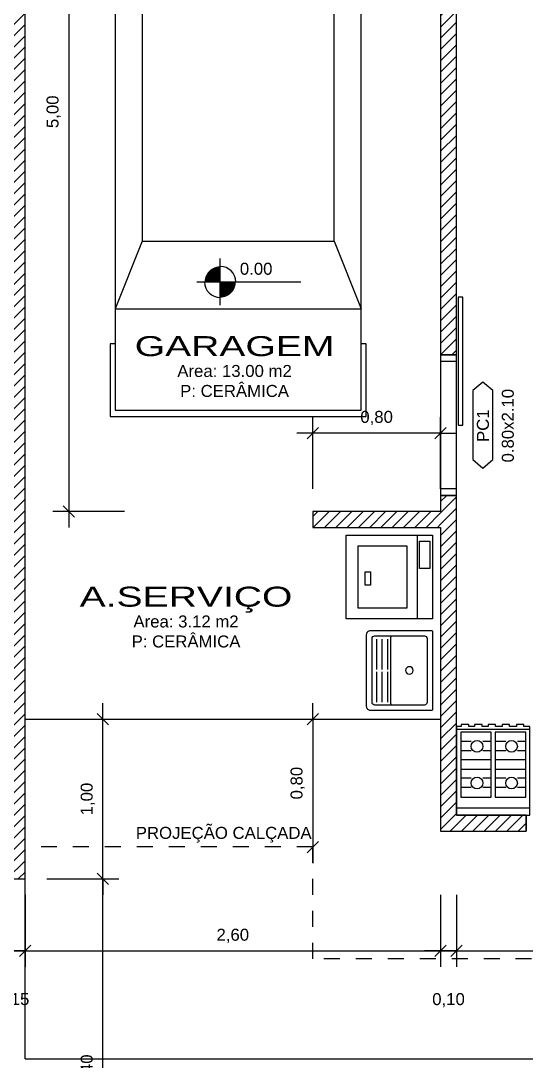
# Model space of a CAD drawing. Header units: metres. Extents: x 49 to 320, y -91 to 27.
# Drawn here: x 153.63 to 156.79, y 14.75 to 21.26 of the extents above; entities that cross this region are included whole.
import ezdxf
from ezdxf.enums import TextEntityAlignment as Align

# ---------------------------------------------------------------- set-up
doc = ezdxf.new("R2010")
doc.units = ezdxf.units.M
doc.header["$LTSCALE"] = 0.2
doc.linetypes.add('DASHED', pattern=[0.75, 0.5, -0.25])
for name, color, linetype in [('ARQ-___-___-CTA', 240, 'Continuous'), ('ARQ-___-___-LEG', 3, 'Continuous'), ('ARQ-___-___-TXT', 4, 'Continuous'), ('ARQ-___-___-VST', 9, 'Continuous'), ('ARQ-ALV', 6, 'Continuous'), ('ARQ-ALV-___-HTC', 13, 'Continuous'), ('ARQ-CXO', 2, 'Continuous'), ('ARQ-EQP', 24, 'Continuous'), ('ARQ-EQP-___-INT', 7, 'Continuous'), ('ARQ-PIS', 2, 'Continuous')]:
    doc.layers.add(name, color=color, linetype=linetype)
doc.styles.add('REGUA100', font='arial.ttf')
doc.styles.add('REGUA60', font='arial.ttf')
doc.dimstyles.new('Active3D', dxfattribs={"dimtxt": 1.5, "dimasz": 0.01, "dimexe": 2, "dimexo": 3, "dimgap": 0.98, "dimtad": 1, "dimlfac": -1, "dimrnd": 0.005, "dimzin": 0, "dimtxsty": 'REGUA60', "dimblk": 'COTATR', "dimcen": 4, "dimdle": 4, "dimclrt": 2, "dimadec": 0, "dimazin": 0, "dimtfac": 1, "dimtmove": 2, "dimatfit": 2, "dimfxl": 1, "dimarcsym": 0})
pattern_1 = [(45, (187.28258, -1), (-0.03535534, 0.03535534), [])]

# ---------------------------------------------------------------- blocks, each defined once
blk = doc.blocks.new('IndEsq1')
blk.add_lwpolyline([(-4.32, 0.44), (4.32, 0.44), (5.38, 1.7), (4.32, 2.96), (-4.32, 2.96), (-5.38, 1.7)], close=True)
at = {"color": 0, "style": 'REGUA60', "width": 1.4}
for tag, p in [('CODESQUAD', (-0.08, 0.95)), ('DIMESQUAD', (-0.08, -2.17))]:
    blk.add_attdef(tag, text='', height=1.5, dxfattribs=at).set_placement(p, align=Align.CENTER)
at = {"color": 0, "style": 'REGUA60', "width": 1.4, "flags": 9}
blk.add_attdef('PEITORIL', text='', height=1.5, dxfattribs=at).set_placement((0.22, -4.49), align=Align.CENTER)
at = {"style": 'REGUA60', "width": 1.4, "flags": 9}
blk.add_attdef('LOCAL', text='', height=1.5, dxfattribs=at).set_placement((-0.08, -6.56), align=Align.CENTER)
blk = doc.blocks.new('ACVEIC22')
at = {"color": 0}
blk.add_lwpolyline([(77, 180.74), (80, 180.74), (80, 226.21), (-80, 226.21), (-80, 180.74), (-77, 180.74), (-77, -130.66), (-80, -130.66), (-80, -196.28), (80, -196.28), (80, -130.66), (77, -130.66)], close=True, dxfattribs=at)
at = {"layer": 'ARQ-EQP-___-INT'}
for p, q in [((77, 222.31), (-77, 222.31)), ((-77, 222.31), (-77, 180.74)), ((77, 180.74), (77, 222.31)), ((77, 158.93), (-77, 158.93)), ((-60, 116.64), (-77, 158.93)), ((60, 116.64), (77, 158.93)), ((-60, -36.48), (-77, -78.77)), ((60, -36.48), (77, -78.77)), ((-77, -78.77), (77, -78.77)), ((-77, -130.66), (-77, -196.28)), ((77, -130.66), (77, -196.28)), ((-77, -169.29), (77, -169.29))]:
    blk.add_line(p, q, dxfattribs=at)
for points in [[(60, 116.64), (-60, 116.64), (-60, -36.48), (60, -36.48)], [(-39.03, -191.08), (-39.03, -174.28), (-74.03, -174.28), (-74.03, -191.08)], [(73.64, -191.08), (73.64, -174.28), (38.64, -174.28), (38.64, -191.08)]]:
    blk.add_lwpolyline(points, close=True, dxfattribs=at)
blk = doc.blocks.new('EQLAV1_2')
at = {"color": 0}
blk.add_lwpolyline([(30.75, -10), (-30.75, -10), (-30.75, -73.5), (30.75, -73.5)], close=True, dxfattribs=at)
at = {"layer": 'ARQ-EQP-___-INT'}
blk.add_line((30.75, -21.33), (-30.75, -21.33), dxfattribs=at)
for points in [[(6.39, -19.59), (26.39, -19.59), (26.39, -12.1), (6.39, -12.1)], [(22.95, -64.65), (22.95, -28.84), (-22.96, -28.84), (-22.96, -64.65)], [(3.97, -59.71), (3.97, -55.71), (-6.03, -55.71), (-6.03, -59.71)]]:
    blk.add_lwpolyline(points, close=True, dxfattribs=at)
blk = doc.blocks.new('SAT13S_2')
at = {"layer": 'ARQ-EQP', "color": 0, "linetype": 'ByBlock'}
blk.add_lwpolyline([(-26.5, -48.5), (26.5, -48.5, 0.414214), (29.5, -45.5), (29.5, -1, 0.414214), (28.5, 0), (-28.5, 0, 0.414214), (-29.5, -1), (-29.5, -45.5, 0.414214)], format="xyb", close=True, dxfattribs=at)
at = {"layer": 'ARQ-EQP-___-INT'}
for points in [[(25.5, -27.69), (25.5, -6, 0.414214), (23.5, -4), (-23.5, -4, 0.414214), (-25.5, -6), (-25.5, -27.69)], [(-25.5, -27.84), (-25.5, -29.65, 0.414214), (-24.5, -30.65), (-23.25, -30.65), (23.1, -30.65), (24.5, -30.65, 0.414214), (25.5, -29.65), (25.5, -27.84)], [(-25.5, -30.5), (-25.5, -42.5, 0.414214), (-23.5, -44.5)], [(-23.5, -44.5), (23.5, -44.5, 0.414214), (25.5, -42.5), (25.5, -30.5, 0.414214)], [(-23.25, -33.03), (-0.9, -33.03, 0.414214)], [(-23.25, -37.03), (-0.9, -37.03, 0.414214)], [(0.75, -33.03), (23.1, -33.03, 0.414214)], [(0.75, -37.03), (23.1, -37.03, 0.414214)], [(-23.25, -41.03), (-0.9, -41.03, 0.414214)], [(0.75, -41.03), (23.1, -41.03, 0.414214)]]:
    blk.add_lwpolyline(points, format="xyb", dxfattribs=at)
blk.add_circle((0, -17), 2.8, dxfattribs=at)
blk = doc.blocks.new('EQF4B__2')
at = {"color": 0}
blk.add_lwpolyline([(25.5, -5), (-25.5, -5), (-25.5, -66.5), (-21.38, -66.5), (-21.38, -67.88), (-16.2, -67.88), (-16.2, -66.5), (-11.34, -66.5), (-11.34, -67.88), (-6.17, -67.88), (-6.17, -66.5), (-1.71, -66.5), (-1.71, -67.88), (3.46, -67.88), (3.46, -66.5), (7.78, -66.5), (7.78, -67.88), (12.95, -67.88), (12.95, -66.5), (17, -66.5), (17, -67.88), (22.17, -67.88), (22.17, -66.5), (25.5, -66.5)], close=True, dxfattribs=at)
at = {"layer": 'ARQ-EQP-___-INT'}
for p, q in [((-25.3, -9.71), (25.3, -9.71)), ((-22.6, -24.06), (-16.79, -24.06)), ((-8.71, -24.06), (-1.4, -24.06)), ((1.41, -24.06), (7.22, -24.06)), ((15.3, -24.06), (22.61, -24.06)), ((-22.6, -30.61), (-16.79, -30.61)), ((-8.71, -30.61), (-1.4, -30.61)), ((1.41, -30.61), (7.22, -30.61)), ((15.3, -30.61), (22.61, -30.61)), ((-22.6, -36.68), (-1.4, -36.68)), ((-22.6, -43.28), (-1.4, -43.28)), ((1.41, -36.68), (22.61, -36.68)), ((1.41, -43.28), (22.61, -43.28)), ((-22.6, -49.56), (-16.79, -49.56)), ((-8.71, -49.56), (-1.4, -49.56)), ((1.41, -49.56), (7.22, -49.56)), ((15.3, -49.56), (22.61, -49.56)), ((-22.6, -56.11), (-16.79, -56.11)), ((-8.71, -56.11), (-1.4, -56.11)), ((1.41, -56.11), (7.22, -56.11)), ((15.3, -56.11), (22.61, -56.11)), ((-25.3, -64.38), (25.3, -64.38))]:
    blk.add_line(p, q, dxfattribs=at)
for points in [[(-22.6, -62.6), (-1.4, -62.6), (-1.4, -17.4), (-22.6, -17.4)], [(1.41, -62.6), (22.61, -62.6), (22.61, -17.4), (1.41, -17.4)]]:
    blk.add_lwpolyline(points, close=True, dxfattribs=at)
for centre in [(-12.75, -27.25), (11.26, -27.25), (-12.75, -52.75), (11.26, -52.75)]:
    blk.add_circle(centre, 4.04, dxfattribs=at)
blk = doc.blocks.new('IndUni1')
at = {"color": 4, "style": 'REGUA100', "width": 1.4, "flags": 8}
blk.add_attdef('NOME1', text='', height=2.5, dxfattribs=at).set_placement((0.24, 2.99), align=Align.CENTER)
at = {"color": 4, "style": 'REGUA100', "width": 1.4}
blk.add_attdef('NOME2', text='', height=2.5, dxfattribs=at).set_placement((0.24, -0.22), align=Align.CENTER)
at = {"color": 0, "style": 'REGUA60', "width": 1.4}
for tag, p in [('AREA', (0.24, -2.82)), ('PERIM', (0.24, -5.32)), ('PISO', (0.24, -7.82)), ('PAREDE', (0.24, -10.32)), ('TETO', (0.24, -12.82))]:
    blk.add_attdef(tag, text='', height=1.5, dxfattribs=at).set_placement(p, align=Align.CENTER)
blk = doc.blocks.new('COTATR')
at = {"color": 6}
blk.add_line((-71, -71), (71, 71), dxfattribs=at)
at = {"color": 0, "linetype": 'ByBlock'}
blk.add_line((0, 0), (200, 0), dxfattribs=at)
blk = doc.blocks.new('*D93')
at = {"layer": 'ARQ-___-___-CTA', "color": 0, "lineweight": -2, "transparency": 16777216}
for p, q in [((153.6539, 15.786), (153.6539, 15.336)), ((153.5044, 15.436), (153.6534, 15.436))]:
    blk.add_line(p, q, dxfattribs=at)
at = {"layer": 'Defpoints', "color": 0, "transparency": 16777216}
for p in [(153.5039, 15.936), (153.6539, 15.936), (153.6539, 15.436)]:
    blk.add_point(p, dxfattribs=at)
at = {"layer": 'ARQ-___-___-CTA', "color": 0, "lineweight": -2, "transparency": 16777216, "xscale": 0.0005, "yscale": 0.0005, "zscale": 0.0005, "rotation": 180}
blk.add_blockref('COTATR', (153.5039, 15.436), dxfattribs=at)
at = {"layer": 'ARQ-___-___-CTA', "color": 0, "lineweight": -2, "transparency": 16777216, "xscale": 0.0005, "yscale": 0.0005, "zscale": 0.0005}
blk.add_blockref('COTATR', (153.6539, 15.436), dxfattribs=at)
at = {"layer": 'ARQ-___-___-CTA', "color": 2, "transparency": 16777216, "insert": (153.5789, 15.1273), "char_height": 0.075, "attachment_point": 5, "style": 'REGUA60'}
blk.add_mtext('0,15', dxfattribs=at)
blk = doc.blocks.new('*D94')
at = {"layer": 'ARQ-___-___-CTA', "color": 0, "lineweight": -2, "transparency": 16777216}
for p, q in [((156.2539, 15.786), (156.2539, 15.336)), ((153.6544, 15.436), (156.2534, 15.436))]:
    blk.add_line(p, q, dxfattribs=at)
at = {"layer": 'Defpoints', "color": 0, "transparency": 16777216}
for p in [(153.6539, 15.936), (156.2539, 15.936), (156.2539, 15.436)]:
    blk.add_point(p, dxfattribs=at)
at = {"layer": 'ARQ-___-___-CTA', "color": 0, "lineweight": -2, "transparency": 16777216, "xscale": 0.0005, "yscale": 0.0005, "zscale": 0.0005, "rotation": 180}
blk.add_blockref('COTATR', (153.6539, 15.436), dxfattribs=at)
at = {"layer": 'ARQ-___-___-CTA', "color": 0, "lineweight": -2, "transparency": 16777216, "xscale": 0.0005, "yscale": 0.0005, "zscale": 0.0005}
blk.add_blockref('COTATR', (156.2539, 15.436), dxfattribs=at)
at = {"layer": 'ARQ-___-___-CTA', "color": 2, "transparency": 16777216, "insert": (154.9539, 15.5301), "char_height": 0.075, "attachment_point": 5, "style": 'REGUA60'}
blk.add_mtext('2,60', dxfattribs=at)
blk = doc.blocks.new('*D95')
at = {"layer": 'ARQ-___-___-CTA', "color": 0, "lineweight": -2, "transparency": 16777216}
for p, q in [((156.3539, 15.786), (156.3539, 15.336)), ((156.2544, 15.436), (156.3534, 15.436))]:
    blk.add_line(p, q, dxfattribs=at)
at = {"layer": 'Defpoints', "color": 0, "transparency": 16777216}
for p in [(156.2539, 15.936), (156.3539, 15.936), (156.3539, 15.436)]:
    blk.add_point(p, dxfattribs=at)
at = {"layer": 'ARQ-___-___-CTA', "color": 0, "lineweight": -2, "transparency": 16777216, "xscale": 0.0005, "yscale": 0.0005, "zscale": 0.0005, "rotation": 180}
blk.add_blockref('COTATR', (156.2539, 15.436), dxfattribs=at)
at = {"layer": 'ARQ-___-___-CTA', "color": 0, "lineweight": -2, "transparency": 16777216, "xscale": 0.0005, "yscale": 0.0005, "zscale": 0.0005}
blk.add_blockref('COTATR', (156.3539, 15.436), dxfattribs=at)
at = {"layer": 'ARQ-___-___-CTA', "color": 2, "transparency": 16777216, "insert": (156.3039, 15.1273), "char_height": 0.075, "attachment_point": 5, "style": 'REGUA60'}
blk.add_mtext('0,10', dxfattribs=at)
blk = doc.blocks.new('*D96')
at = {"layer": 'ARQ-___-___-CTA', "color": 0, "lineweight": -2, "transparency": 16777216}
for p, q in [((158.7239, 15.786), (158.7239, 15.336)), ((156.3544, 15.436), (158.7234, 15.436))]:
    blk.add_line(p, q, dxfattribs=at)
at = {"layer": 'Defpoints', "color": 0, "transparency": 16777216}
for p in [(156.3539, 15.936), (158.7239, 15.936), (158.7239, 15.436)]:
    blk.add_point(p, dxfattribs=at)
at = {"layer": 'ARQ-___-___-CTA', "color": 0, "lineweight": -2, "transparency": 16777216, "xscale": 0.0005, "yscale": 0.0005, "zscale": 0.0005, "rotation": 180}
blk.add_blockref('COTATR', (156.3539, 15.436), dxfattribs=at)
at = {"layer": 'ARQ-___-___-CTA', "color": 0, "lineweight": -2, "transparency": 16777216, "xscale": 0.0005, "yscale": 0.0005, "zscale": 0.0005}
blk.add_blockref('COTATR', (158.7239, 15.436), dxfattribs=at)
at = {"layer": 'ARQ-___-___-CTA', "color": 2, "transparency": 16777216, "insert": (157.5389, 15.5301), "char_height": 0.075, "attachment_point": 5, "style": 'REGUA60'}
blk.add_mtext('2,37', dxfattribs=at)
blk = doc.blocks.new('*D155')
at = {"layer": 'ARQ-___-___-CTA', "color": 0, "lineweight": -2, "transparency": 16777216}
for p, q in [((155.4539, 18.3261), (155.4539, 18.7761)), ((156.2539, 18.3261), (156.2539, 18.7761)), ((156.2534, 18.6761), (155.4544, 18.6761))]:
    blk.add_line(p, q, dxfattribs=at)
at = {"layer": 'Defpoints', "color": 0, "transparency": 16777216}
for p in [(155.4539, 18.6761), (155.4539, 18.1761), (156.2539, 18.1761)]:
    blk.add_point(p, dxfattribs=at)
at = {"layer": 'ARQ-___-___-CTA', "color": 0, "lineweight": -2, "transparency": 16777216, "xscale": 0.0005, "yscale": 0.0005, "zscale": 0.0005, "rotation": 180}
blk.add_blockref('COTATR', (155.4539, 18.6761), dxfattribs=at)
at = {"layer": 'ARQ-___-___-CTA', "color": 0, "lineweight": -2, "transparency": 16777216, "xscale": 0.0005, "yscale": 0.0005, "zscale": 0.0005}
blk.add_blockref('COTATR', (156.2539, 18.6761), dxfattribs=at)
at = {"layer": 'ARQ-___-___-CTA', "color": 2, "transparency": 16777216, "insert": (155.8539, 18.7702), "char_height": 0.075, "attachment_point": 5, "style": 'REGUA60'}
blk.add_mtext('0,80', dxfattribs=at)
blk = doc.blocks.new('*D156')
at = {"layer": 'ARQ-___-___-CTA', "color": 0, "lineweight": -2, "transparency": 16777216}
for p, q in [((154.2771, 23.186), (153.8271, 23.186)), ((153.9271, 23.1855), (153.9271, 18.1865)), ((154.2771, 18.186), (153.8271, 18.186))]:
    blk.add_line(p, q, dxfattribs=at)
at = {"layer": 'Defpoints', "color": 0, "transparency": 16777216}
for p in [(154.4271, 23.186), (153.9271, 18.186), (154.4271, 18.186)]:
    blk.add_point(p, dxfattribs=at)
at = {"layer": 'ARQ-___-___-CTA', "color": 0, "lineweight": -2, "transparency": 16777216, "xscale": 0.0005, "yscale": 0.0005, "zscale": 0.0005}
for p, rotation in [((153.9271, 23.186), 90), ((153.9271, 18.186), 270)]:
    blk.add_blockref('COTATR', p, dxfattribs=dict(at, rotation=rotation))
at = {"layer": 'ARQ-___-___-CTA', "color": 2, "transparency": 16777216, "insert": (153.833, 20.686), "char_height": 0.075, "attachment_point": 5, "rotation": 90, "style": 'REGUA60'}
blk.add_mtext('5,00', dxfattribs=at)
blk = doc.blocks.new('*D183')
at = {"layer": 'ARQ-___-___-CTA', "color": 0, "lineweight": -2, "transparency": 16777216}
for p, q in [((153.7907, 15.886), (154.2407, 15.886)), ((154.1407, 13.4865), (154.1407, 15.8855))]:
    blk.add_line(p, q, dxfattribs=at)
at = {"layer": 'Defpoints', "color": 0, "transparency": 16777216}
for p in [(153.6407, 15.886), (154.1407, 15.886), (153.6407, 13.486)]:
    blk.add_point(p, dxfattribs=at)
at = {"layer": 'ARQ-___-___-CTA', "color": 0, "lineweight": -2, "transparency": 16777216, "xscale": 0.0005, "yscale": 0.0005, "zscale": 0.0005}
for p, rotation in [((154.1407, 15.886), 90), ((154.1407, 13.486), 270)]:
    blk.add_blockref('COTATR', p, dxfattribs=dict(at, rotation=rotation))
at = {"layer": 'ARQ-___-___-CTA', "color": 2, "transparency": 16777216, "insert": (154.0466, 14.686), "char_height": 0.075, "attachment_point": 5, "rotation": 90, "style": 'REGUA60'}
blk.add_mtext('2,40', dxfattribs=at)
blk = doc.blocks.new('*D184')
at = {"layer": 'ARQ-___-___-CTA', "color": 0, "lineweight": -2, "transparency": 16777216}
for p, q in [((153.7907, 16.886), (154.2407, 16.886)), ((154.1407, 15.8865), (154.1407, 16.8855))]:
    blk.add_line(p, q, dxfattribs=at)
at = {"layer": 'Defpoints', "color": 0, "transparency": 16777216}
for p in [(153.6407, 16.886), (154.1407, 16.886), (153.6407, 15.886)]:
    blk.add_point(p, dxfattribs=at)
at = {"layer": 'ARQ-___-___-CTA', "color": 0, "lineweight": -2, "transparency": 16777216, "xscale": 0.0005, "yscale": 0.0005, "zscale": 0.0005}
for p, rotation in [((154.1407, 16.886), 90), ((154.1407, 15.886), 270)]:
    blk.add_blockref('COTATR', p, dxfattribs=dict(at, rotation=rotation))
at = {"layer": 'ARQ-___-___-CTA', "color": 2, "transparency": 16777216, "insert": (154.0466, 16.386), "char_height": 0.075, "attachment_point": 5, "rotation": 90, "style": 'REGUA60'}
blk.add_mtext('1,00', dxfattribs=at)
blk = doc.blocks.new('NivelPB')
for p, q in [((0, -2.92), (0, 2.92)), ((-2.92, 0), (10.07, 0))]:
    blk.add_line(p, q)
at = {"const_width": 1.95}
for points in [[(-0.98, 0, -0.414214), (0, 0.98, -0.618034)], [(0, -0.98, 0.414214), (0.98, 0, 0.618034)]]:
    blk.add_lwpolyline(points, format="xyb", dxfattribs=at)
for start, end in [(0, 90), (180, 270)]:
    blk.add_arc((0, 0), 1.95, start, end)
at = {"color": 0, "linetype": 'ByBlock', "style": 'REGUA60', "width": 1.4}
blk.add_attdef('NIVEL', (2.46, 0.9), '', height=1.5, dxfattribs=at)
blk = doc.blocks.new('*D190')
at = {"layer": 'ARQ-___-___-CTA', "color": 0, "lineweight": -2, "transparency": 16777216}
for p, q in [((156.9047, 23.086), (157.3547, 23.086)), ((157.2547, 23.0855), (157.2547, 20.4794)), ((157.2547, 16.2865), (157.2547, 20.1864)), ((156.9047, 16.286), (157.3547, 16.286))]:
    blk.add_line(p, q, dxfattribs=at)
at = {"layer": 'Defpoints', "color": 0, "transparency": 16777216}
for p in [(156.7547, 23.086), (157.2547, 23.086), (156.7547, 16.286)]:
    blk.add_point(p, dxfattribs=at)
at = {"layer": 'ARQ-___-___-CTA', "color": 0, "lineweight": -2, "transparency": 16777216, "xscale": 0.0005, "yscale": 0.0005, "zscale": 0.0005}
for p, rotation in [((157.2547, 23.086), 90), ((157.2547, 16.286), 270)]:
    blk.add_blockref('COTATR', p, dxfattribs=dict(at, rotation=rotation))
at = {"layer": 'ARQ-___-___-CTA', "color": 2, "transparency": 16777216, "insert": (157.2547, 20.3329), "char_height": 0.075, "attachment_point": 5, "rotation": 90, "style": 'REGUA60'}
blk.add_mtext('6,80', dxfattribs=at)

msp = doc.modelspace()

# ---------------------------------------------------------------- hatches: boundary and pattern name
at = {"layer": 'ARQ-ALV-___-HTC'}
h = msp.add_hatch(dxfattribs=at)
h.set_pattern_fill('_U', color=256, scale=0.05, angle=45, style=0, pattern_type=0)
h.set_pattern_definition(pattern_1)
h.paths.add_polyline_path([(153.6539, 24.186), (153.5039, 24.186), (153.5039, 15.886), (153.6539, 15.886)])
h = msp.add_hatch(dxfattribs=at)
h.set_pattern_fill('_U', color=256, scale=0.05, angle=45, style=0, pattern_type=0)
h.set_pattern_definition(pattern_1)
h.paths.add_polyline_path([(156.2539, 19.166), (156.3539, 19.166), (156.3539, 22.106), (156.2539, 22.106)])
h.paths.add_polyline_path([(156.2539, 18.286), (156.2539, 16.186), (156.3539, 16.286), (156.3539, 18.286)])
h.paths.add_polyline_path([(156.2539, 23.186), (156.2539, 22.986), (156.3539, 22.986), (156.3539, 23.086)])
h = msp.add_hatch(dxfattribs=at)
h.set_pattern_fill('_U', color=256, scale=0.05, angle=45, style=0, pattern_type=0)
h.set_pattern_definition(pattern_1)
h.paths.add_polyline_path([(156.2539, 18.086), (156.2539, 18.186), (155.4539, 18.186), (155.4539, 18.086)])
h = msp.add_hatch(dxfattribs=at)
h.set_pattern_fill('_U', color=256, scale=0.05, angle=45, style=0, pattern_type=0)
h.set_pattern_definition(pattern_1)
h.paths.add_polyline_path([(161.2739, 16.186), (162.2239, 16.186), (162.2239, 16.286), (161.2739, 16.286)])
h.paths.add_polyline_path([(159.7739, 16.186), (159.7739, 16.286), (158.2889, 16.286), (158.2889, 16.186)])
h.paths.add_polyline_path([(156.7889, 16.186), (156.7889, 16.286), (156.3539, 16.286), (156.2539, 16.186)])

# ---------------------------------------------------------------- linework, layer by layer
at = {"layer": 'ARQ-___-___-CTA'}
msp.add_line((155.4539, 16.885), (155.4539, 16.086), dxfattribs=at)
at = {"layer": 'ARQ-___-___-VST'}
for p, q in [((156.2539, 19.126), (156.2539, 18.326)), ((156.3539, 18.326), (156.3539, 19.126)), ((153.6539, 14.761), (153.6539, 15.886)), ((153.6539, 14.761), (162.2239, 14.761))]:
    msp.add_line(p, q, dxfattribs=at)
at = {"layer": 'ARQ-___-___-VST', "linetype": 'DASHED'}
for p, q in [((155.4539, 16.086), (153.6539, 16.086)), ((155.4539, 15.386), (155.4539, 16.086)), ((162.2239, 15.386), (155.4539, 15.386))]:
    msp.add_line(p, q, dxfattribs=at)
at = {"layer": 'ARQ-ALV'}
for p, q in [((153.6539, 15.886), (153.6539, 24.186)), ((156.2539, 22.106), (156.2539, 19.166)), ((156.3539, 19.166), (156.3539, 22.106)), ((156.2539, 19.166), (156.3539, 19.166)), ((156.3539, 18.286), (156.2539, 18.286)), ((156.2539, 18.286), (156.2539, 18.186)), ((156.3539, 16.286), (156.3539, 18.286)), ((155.4539, 18.186), (155.4539, 18.086)), ((156.2539, 18.186), (155.4539, 18.186)), ((155.4539, 18.086), (156.2539, 18.086)), ((156.2539, 18.086), (156.2539, 16.186)), ((156.7889, 16.286), (156.3539, 16.286)), ((156.7889, 16.186), (156.7889, 16.286)), ((156.2539, 16.186), (156.7889, 16.186)), ((153.5039, 15.886), (153.6539, 15.886))]:
    msp.add_line(p, q, dxfattribs=at)
at = {"layer": 'ARQ-CXO'}
for p, q in [((156.3639, 19.526), (156.3639, 18.726)), ((156.3939, 19.526), (156.3639, 19.526)), ((156.3939, 18.726), (156.3939, 19.526)), ((156.3539, 19.166), (156.2539, 19.166)), ((156.2539, 19.166), (156.2539, 19.126)), ((156.3539, 19.126), (156.3539, 19.166)), ((156.2539, 19.126), (156.3539, 19.126)), ((156.3639, 18.726), (156.3939, 18.726)), ((156.2539, 18.326), (156.2539, 18.286)), ((156.3539, 18.326), (156.2539, 18.326)), ((156.3539, 18.286), (156.3539, 18.326)), ((156.2539, 18.286), (156.3539, 18.286)), ((156.7899, 16.286), (156.7889, 16.286)), ((156.7889, 16.286), (156.7889, 16.186)), ((156.7899, 16.186), (156.7899, 16.286)), ((156.7889, 16.186), (156.7899, 16.186))]:
    msp.add_line(p, q, dxfattribs=at)
at = {"layer": 'ARQ-PIS'}
for p, q in [((156.2539, 19.126), (156.2539, 18.326)), ((153.6539, 16.886), (156.2539, 16.886)), ((153.6539, 16.886), (156.2539, 16.886))]:
    msp.add_line(p, q, dxfattribs=at)

# ---------------------------------------------------------------- block references
at = {"xscale": 0.01, "yscale": 0.01, "zscale": 0.01, "rotation": 180}
msp.add_blockref('ACVEIC22', (154.9875, 21.0421), dxfattribs=at)
at = {"layer": 'ARQ-___-___-CTA', "color": 2}
ref = msp.add_blockref('NivelPB', (154.8753, 19.6212), dxfattribs=dict(at, xscale=0.05, yscale=0.05, zscale=0.05))
ref.add_attrib('NIVEL', '0.00', (154.9982, 19.6664), dxfattribs={"layer": '0', "color": 0, "linetype": 'ByBlock', "height": 0.075, "style": 'REGUA60'})
at = {"layer": 'ARQ-___-___-CTA', "xscale": -0.0005, "yscale": 0.0005, "zscale": 0.0005}
for p, rotation in [((155.4539, 16.8855), 270), ((155.4539, 16.0855), 90)]:
    msp.add_blockref('COTATR', p, dxfattribs=dict(at, rotation=rotation))
at = {"layer": 'ARQ-___-___-LEG'}
ref = msp.add_blockref('IndEsq1', (156.6039, 18.726), dxfattribs=dict(at, xscale=0.05, yscale=0.05, zscale=0.05, rotation=90))
ref.add_attrib('CODESQUAD', 'PC1', dxfattribs={"layer": '0', "color": 0, "height": 0.075, "rotation": 90, "style": 'REGUA60'}).set_placement((156.5564, 18.722), align=Align.CENTER)
ref.add_attrib('DIMESQUAD', '0.80x2.10', dxfattribs={"layer": '0', "color": 0, "height": 0.075, "rotation": 90, "style": 'REGUA60'}).set_placement((156.7123, 18.722), align=Align.CENTER)
at = {"layer": 'ARQ-___-___-TXT'}
ref = msp.add_blockref('IndUni1', (154.9531, 19.1682), dxfattribs=dict(at, xscale=0.05, yscale=0.05, zscale=0.05))
ref.add_attrib('NOME2', 'GARAGEM', dxfattribs={"layer": '0', "color": 4, "height": 0.125, "style": 'REGUA100', "width": 1.4}).set_placement((154.965, 19.1572), align=Align.CENTER)
ref.add_attrib('AREA', 'Area: 13.00 m2', dxfattribs={"layer": '0', "color": 0, "height": 0.075, "style": 'REGUA60'}).set_placement((154.965, 19.0269), align=Align.CENTER)
ref.add_attrib('PERIM', 'P: CERÂMICA', dxfattribs={"layer": '0', "color": 0, "height": 0.075, "style": 'REGUA60'}).set_placement((154.965, 18.9019), align=Align.CENTER)
ref = msp.add_blockref('IndUni1', (154.6494, 17.6008), dxfattribs=dict(at, xscale=0.05, yscale=0.05, zscale=0.05))
ref.add_attrib('NOME2', 'A.SERVIÇO', dxfattribs={"layer": '0', "color": 4, "height": 0.125, "style": 'REGUA100', "width": 1.4}).set_placement((154.6613, 17.5898), align=Align.CENTER)
ref.add_attrib('AREA', 'Area: 3.12 m2', dxfattribs={"layer": '0', "color": 0, "height": 0.075, "style": 'REGUA60'}).set_placement((154.6613, 17.4595), align=Align.CENTER)
ref.add_attrib('PERIM', 'P: CERÂMICA', dxfattribs={"layer": '0', "color": 0, "height": 0.075, "style": 'REGUA60'}).set_placement((154.6613, 17.3345), align=Align.CENTER)
at = {"layer": 'ARQ-___-___-VST'}
for name, p, xscale, yscale, zscale, rotation in [('EQLAV1_2', (156.2889, 17.7746), -0.0085, 0.0085, 0.0085, 270), ('SAT13S_2', (156.2039, 17.1904), -0.0085, 0.0085, 0.0085, 270), ('EQF4B__2', (156.5834, 16.241), 0.009000000000000001, 0.009000000000000001, 0.009000000000000001, 180)]:
    msp.add_blockref(name, p, dxfattribs=dict(at, xscale=xscale, yscale=yscale, zscale=zscale, rotation=rotation))

# ---------------------------------------------------------------- texts
at = {"layer": 'ARQ-___-___-CTA', "color": 2, "insert": (155.3598, 16.4855), "char_height": 0.075, "attachment_point": 5, "rotation": 90, "style": 'REGUA60'}
msp.add_mtext('0,80', dxfattribs=at)
at = {"layer": 'ARQ-___-___-LEG', "style": 'REGUA60'}
msp.add_text('PROJEÇÃO CALÇADA', height=0.075, dxfattribs=at).set_placement((154.347, 16.1369))

# ---------------------------------------------------------------- dimensions: what is measured, and where the dimension line sits
at = {"layer": 'ARQ-___-___-CTA'}
for base, p1, p2, angle, override, picture, middle in [((153.9271, 18.186), (154.4271, 23.186), (154.4271, 18.186), 270, {"dimscale": 0.05}, '*D156', (153.833, 20.686)), ((155.4539, 18.6761), (156.2539, 18.1761), (155.4539, 18.1761), 180, {"dimscale": 0.05}, '*D155', (155.8539, 18.7702)), ((154.1407, 16.886), (153.6407, 15.886), (153.6407, 16.886), 90, {"dimscale": 0.05, "dimse1": 1}, '*D184', (154.0466, 16.386)), ((154.1407, 15.886), (153.6407, 13.486), (153.6407, 15.886), 90, {"dimscale": 0.05, "dimse1": 1}, '*D183', (154.0466, 14.686))]:
    dim = msp.add_linear_dim(base=base, p1=p1, p2=p2, angle=angle, dimstyle='Active3D', override=override, dxfattribs=at)
    dim.commit()
    dim.dimension.update_dxf_attribs({"geometry": picture, "text_midpoint": middle})
dim = msp.add_linear_dim(base=(157.2547, 23.086), p1=(156.7547, 16.286), p2=(156.7547, 23.086), angle=90, dimstyle='Active3D', override={"dimscale": 0.05}, dxfattribs=at)
dim.commit()
dim.dimension.update_dxf_attribs({"geometry": '*D190', "text_midpoint": (157.2547, 20.3329), "dimtype": 160})
for base, p1, p2, picture, middle in [((153.6539, 15.436), (153.5039, 15.936), (153.6539, 15.936), '*D93', (153.5789, 15.1273)), ((156.2539, 15.436), (153.6539, 15.936), (156.2539, 15.936), '*D94', (154.9539, 15.5301)), ((156.3539, 15.436), (156.2539, 15.936), (156.3539, 15.936), '*D95', (156.3039, 15.1273)), ((158.7239, 15.436), (156.3539, 15.936), (158.7239, 15.936), '*D96', (157.5389, 15.5301))]:
    dim = msp.add_linear_dim(base=base, p1=p1, p2=p2, dimstyle='Active3D', override={"dimscale": 0.05, "dimse1": 1}, dxfattribs=at)
    dim.commit()
    dim.dimension.update_dxf_attribs({"geometry": picture, "text_midpoint": middle})

doc.saveas('drawing.dxf')
